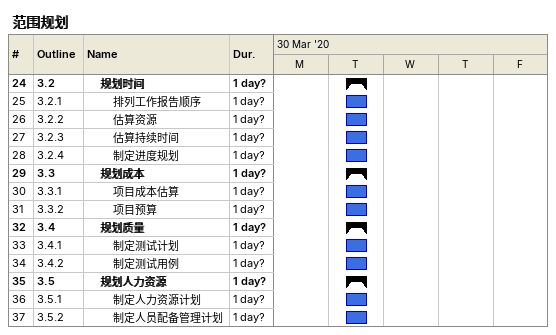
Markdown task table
范围规划

| ID | WBS | Task | Duration | Start | Finish |
|---|---|---|---|---|---|
| 24 | 3.2 | **规划时间** | 1d? | 2020-03-31 | 2020-03-31 |
| 25 | 3.2.1 | 排列工作报告顺序 | 1d? | 2020-03-31 | 2020-03-31 |
| 26 | 3.2.2 | 估算资源 | 1d? | 2020-03-31 | 2020-03-31 |
| 27 | 3.2.3 | 估算持续时间 | 1d? | 2020-03-31 | 2020-03-31 |
| 28 | 3.2.4 | 制定进度规划 | 1d? | 2020-03-31 | 2020-03-31 |
| 29 | 3.3 | **规划成本** | 1d? | 2020-03-31 | 2020-03-31 |
| 30 | 3.3.1 | 项目成本估算 | 1d? | 2020-03-31 | 2020-03-31 |
| 31 | 3.3.2 | 项目预算 | 1d? | 2020-03-31 | 2020-03-31 |
| 32 | 3.4 | **规划质量** | 1d? | 2020-03-31 | 2020-03-31 |
| 33 | 3.4.1 | 制定测试计划 | 1d? | 2020-03-31 | 2020-03-31 |
| 34 | 3.4.2 | 制定测试用例 | 1d? | 2020-03-31 | 2020-03-31 |
| 35 | 3.5 | **规划人力资源** | 1d? | 2020-03-31 | 2020-03-31 |
| 36 | 3.5.1 | 制定人力资源计划 | 1d? | 2020-03-31 | 2020-03-31 |
| 37 | 3.5.2 | 制定人员配备管理计划 | 1d? | 2020-03-31 | 2020-03-31 |
